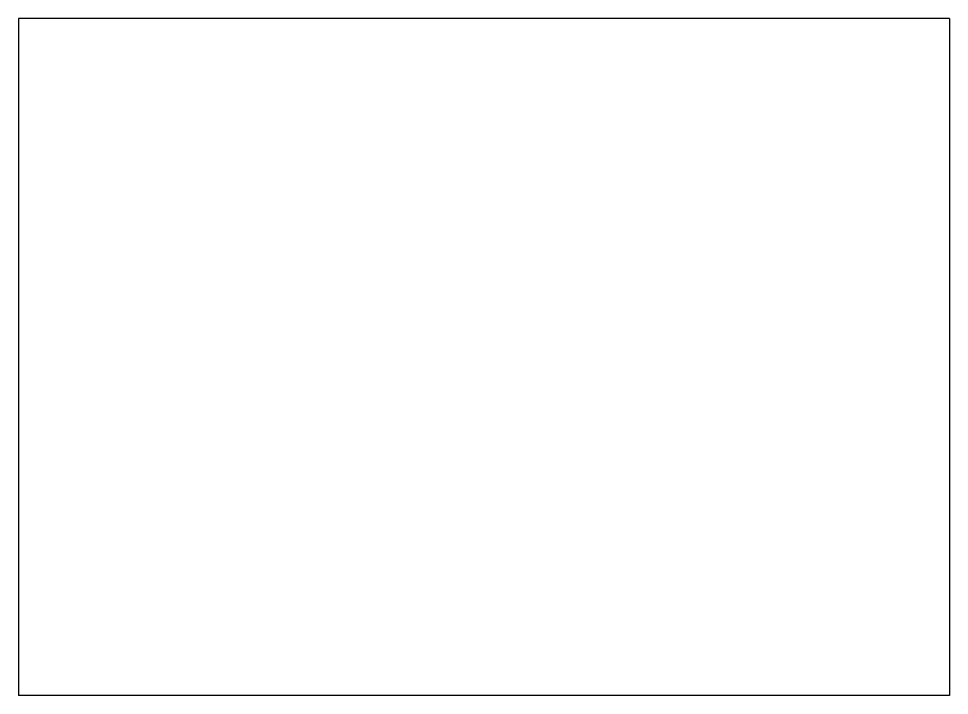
# Model space of a CAD drawing. Extents: x -5.5 to 5.5, y -4 to 4.
import ezdxf

# ---------------------------------------------------------------- set-up
doc = ezdxf.new("R2010")
doc.units = 0
doc.header["$MEASUREMENT"] = 0
doc.layers.add('VISIBLE', color=7, linetype='CONTINUOUS')

msp = doc.modelspace()

# ---------------------------------------------------------------- linework, layer by layer
at = {"layer": 'VISIBLE'}
for p, q in [((5.5, 4), (-5.5, 4)), ((-5.5, 4), (-5.5, -4)), ((5.5, 4), (5.5, -4)), ((5.5, -4), (-5.5, -4))]:
    msp.add_line(p, q, dxfattribs=at)

doc.saveas('drawing.dxf')
